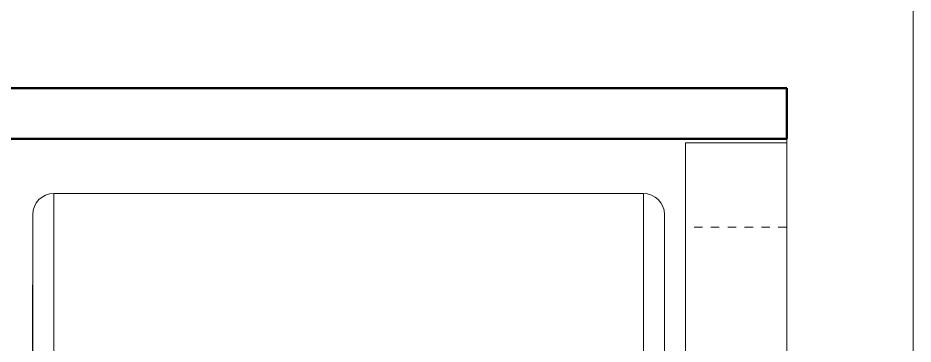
# Model space of a CAD drawing. Header units: millimetres. Extents: x -50460 to 50460, y -35640 to 35640.
# Drawn here: x -33336 to -33229.7, y 22136.6 to 22175.3 of the extents above; entities that cross this region are included whole.
import ezdxf

# ---------------------------------------------------------------- set-up
doc = ezdxf.new("R2010")
doc.units = ezdxf.units.MM
doc.linetypes.add('双点画线', pattern=[22, 12, -2, 2, -2, 2, -2])
doc.linetypes.add('虚线', pattern=[2, 1, -1])
for name, color, linetype, lineweight in [('7', 30, '双点画线', 18), ('ACADSichtbare Kanten(DIN_Schmid)', 7, 'Continuous', 50), ('EB0', 7, 'Continuous', 15), ('尺寸线层', 4, 'Continuous', 18), ('粗实线层', 7, 'Continuous', 15), ('粗实线层_1', 7, 'Continuous', 15), ('细实线层', 3, 'Continuous', 18), ('虚线层', 100, '虚线', 18)]:
    doc.layers.add(name, color=color, linetype=linetype, lineweight=lineweight)

# ---------------------------------------------------------------- blocks, each defined once
blk = doc.blocks.new('*X209')
at = {"layer": '细实线层'}
blk.add_line((540, 120), (540, 1220), dxfattribs=at)
blk = doc.blocks.new('*X909')
at = {"layer": '粗实线层'}
for p, q in [((-12, 177), (-12, 187)), ((0, 187), (-12, 187)), ((0, 187), (0, 177)), ((-12, 10), (-12, 177)), ((0, 177), (0, 10))]:
    blk.add_line(p, q, dxfattribs=at)
at = {"layer": '虚线层'}
blk.add_line((0, 177), (-12, 177), dxfattribs=at)
blk = doc.blocks.new('*X910')
at = {"layer": 'ACADSichtbare Kanten(DIN_Schmid)', "linetype": 'Continuous', "lineweight": 50}
for p, q in [((127.22, 170.59), (297.22, 170.59)), ((297.22, 170.59), (297.22, 164.59)), ((127.22, 164.59), (297.22, 164.59))]:
    blk.add_line(p, q, dxfattribs=at)
at = {"layer": '粗实线层_1'}
blk.add_line((297.22, 170.59), (297.22, -29.41), dxfattribs=at)
blk = doc.blocks.new('*X906')
at = {"layer": '粗实线层_1'}
for name, p in [('*X910', (-306.22, 62.41)), ('*X909', (-9, 39.5))]:
    blk.add_blockref(name, p, dxfattribs=at)
blk = doc.blocks.new('*X911')
at = {"layer": '粗实线层'}
for p, q in [((-73.49, 42.5), (-73.49, 85)), ((-73.49, 85), (-73.49, 42.5)), ((-73.49, 85), (-3.51, 85)), ((-3.51, 42.5), (-3.51, 85)), ((-3.51, 85), (-3.51, 42.5)), ((-75.99, 82.5), (-75.99, 42.5)), ((-1.01, 42.5), (-1.01, 82.5)), ((-76, 74.15), (-76, 42.5)), ((-76, 74.15), (-75.99, 74.15)), ((-1.01, 74.15), (-1, 74.15)), ((-1, 74.15), (-1, 63.65))]:
    blk.add_line(p, q, dxfattribs=at)
for centre, start, end in [((-73.49, 82.5), 90, 180), ((-3.51, 82.5), 360, 90)]:
    blk.add_arc(centre, 2.5, start, end, dxfattribs=at)
blk = doc.blocks.new('*X904')
at = {"layer": '粗实线层_1'}
for name, p in [('*X906', (194, -241)), ('*X911', (171.5, -105.5))]:
    blk.add_blockref(name, p, dxfattribs=at)
blk = doc.blocks.new('*X856')
at = {"layer": 'EB0'}
blk.add_blockref('*X904', (790, 578.22), dxfattribs=at)
blk = doc.blocks.new('*X805')
at = {"layer": '尺寸线层'}
blk.add_blockref('*X856', (-1515, 819.78), dxfattribs=at)

msp = doc.modelspace()

# ---------------------------------------------------------------- block references
at = {"layer": '7'}
msp.add_blockref('*X209', (-33769.742, 21244.445), dxfattribs=at)

# ---------------------------------------------------------------- next in the draw order: block references
at = {"layer": '尺寸线层'}
msp.add_blockref('*X805', (-32704.742, 20776.945), dxfattribs=at)

doc.saveas('drawing.dxf')
